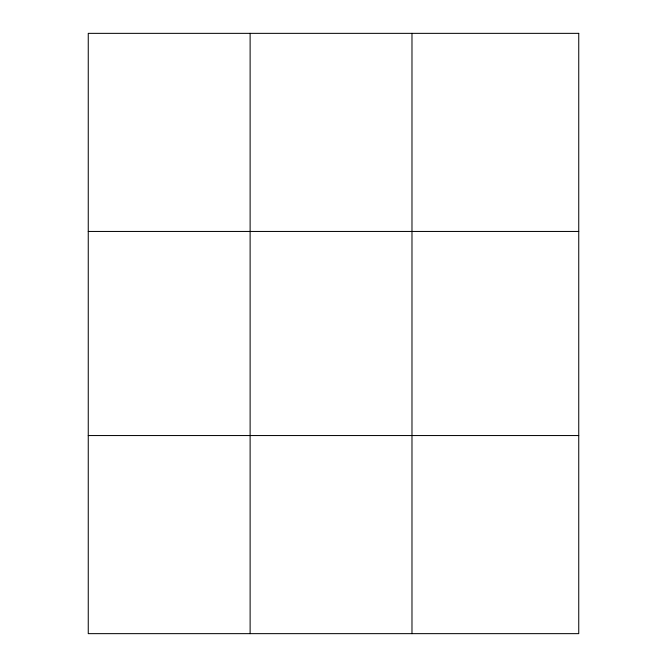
<?xml version="1.0" encoding="UTF-8"?>
<svg xmlns="http://www.w3.org/2000/svg" width="667" height="667" viewBox="0 0 667 667"><rect width="100%" height="100%" fill="white"/><g stroke="black" fill="none" stroke-linecap="round" stroke-linejoin="round"><path stroke-width="1" d="M250.117 33.35L250.117 633.65M411.981 33.35L411.981 633.65M88.252 231.449L578.748 231.449M88.252 435.551L578.748 435.551M578.748 33.35L578.748 633.65L88.252 633.65L88.252 33.35L578.748 33.35"/></g></svg>
